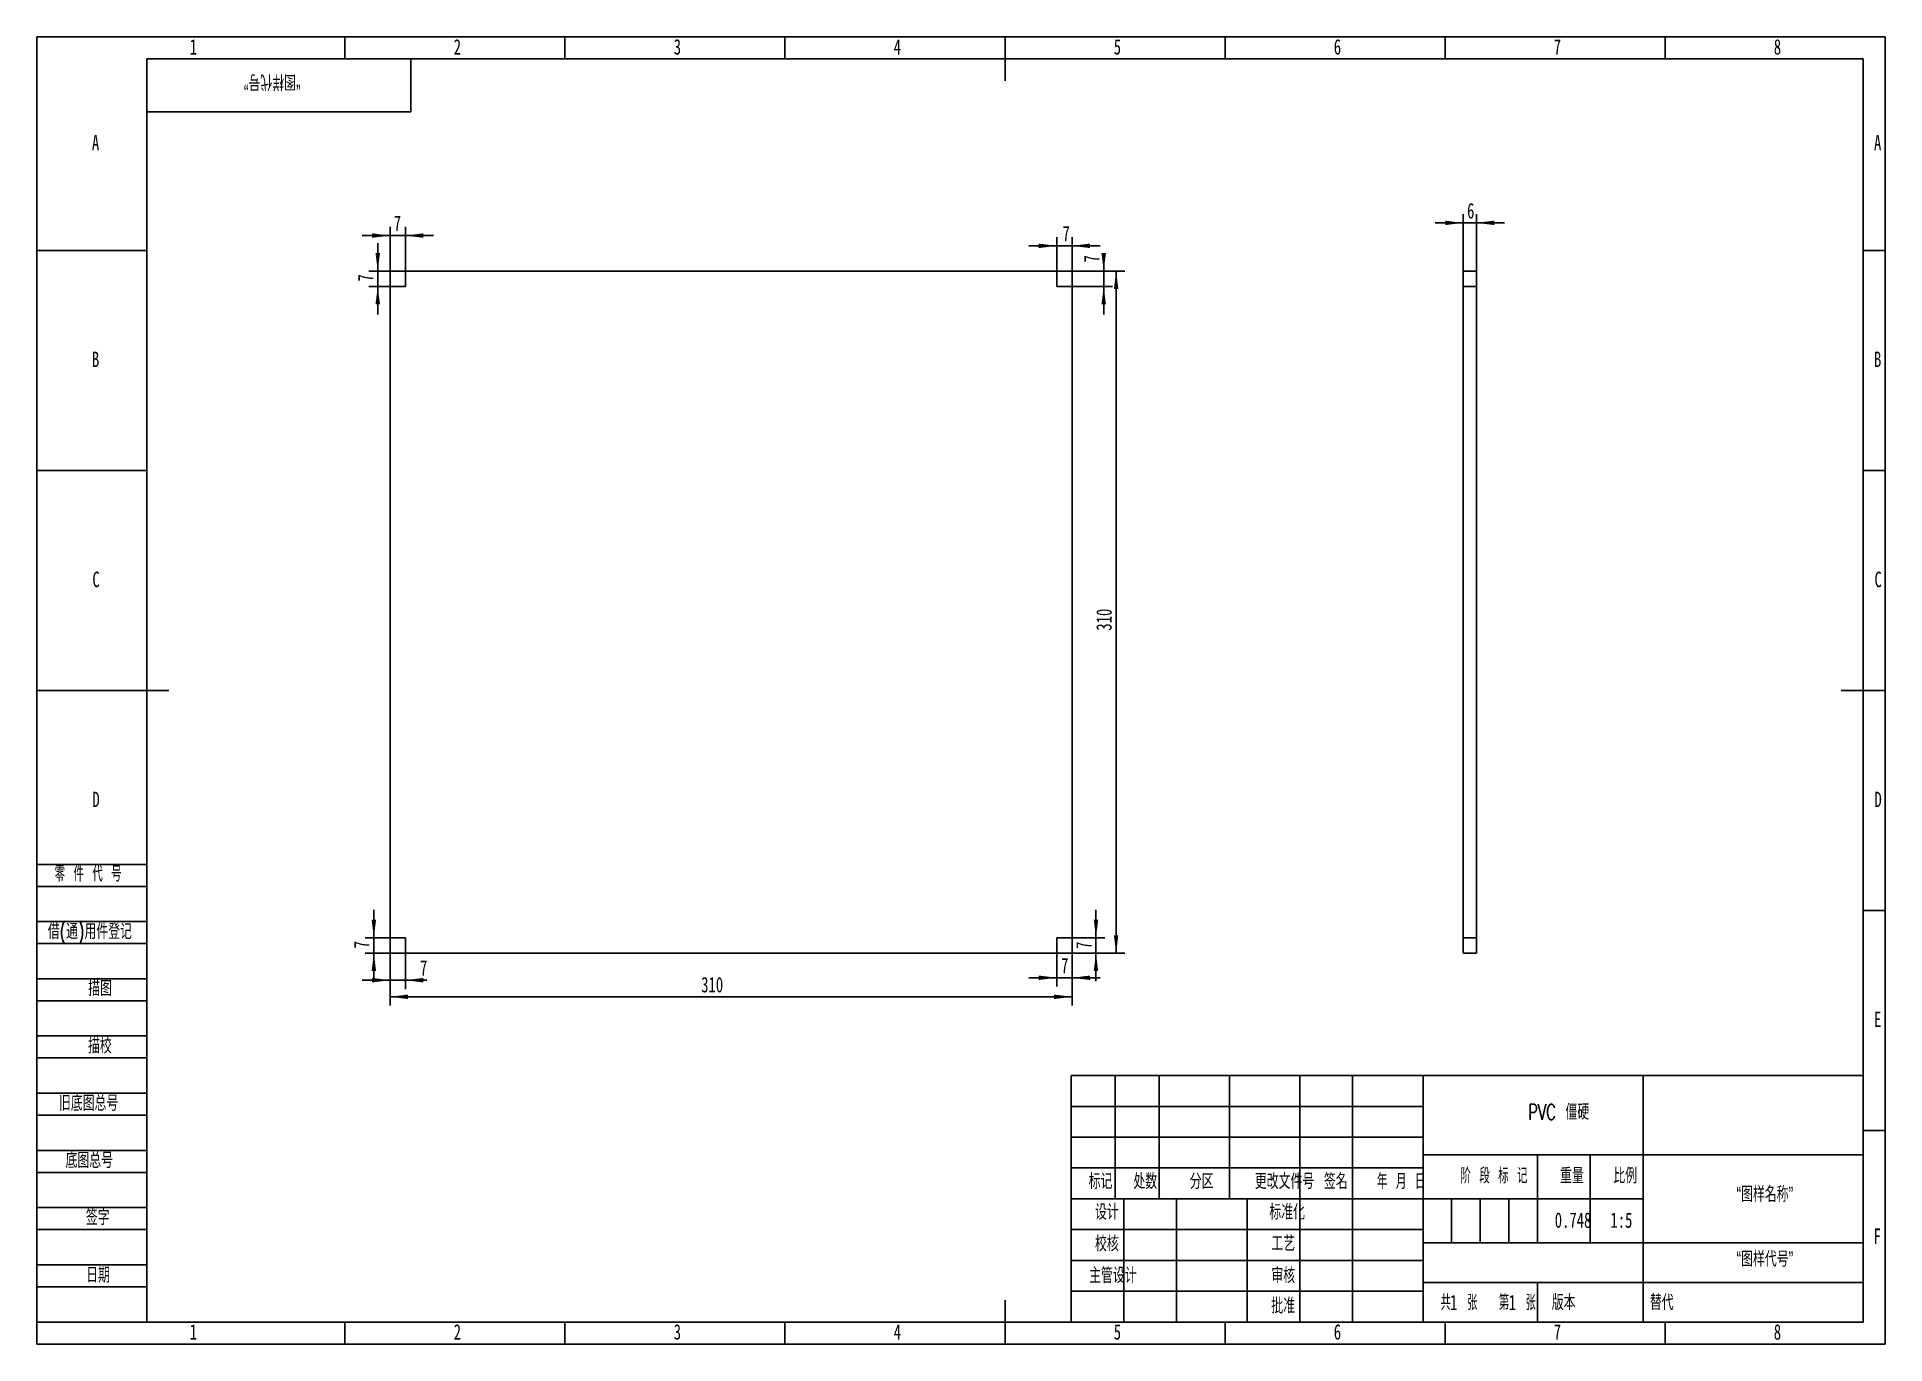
# Model space of a CAD drawing. Header units: millimetres. Extents: x 0 to 420, y 0 to 297.
import ezdxf

# ---------------------------------------------------------------- set-up
doc = ezdxf.new("R2010")
doc.units = ezdxf.units.MM
for name, color, linetype in [('10', 7, 'Continuous'), ('5', 7, 'Continuous'), ('9', 7, 'Continuous'), ('SLD-0', 7, 'Continuous')]:
    doc.layers.add(name, color=color, linetype=linetype)
doc.styles.add('SLDTEXTSTYLE0', font='TXT', dxfattribs={"width": 0.7, "bigfont": 'bigfont'})
doc.styles.add('SLDTEXTSTYLE1', font='TXT', dxfattribs={"width": 0.62, "bigfont": 'bigfont'})
doc.styles.add('SLDTEXTSTYLE2', font='TXT', dxfattribs={"width": 0.614286, "bigfont": 'bigfont'})
doc.styles.add('SLDTEXTSTYLE3', font='TXT', dxfattribs={"width": 0.6, "bigfont": 'bigfont'})
doc.styles.add('SLDTEXTSTYLE4', font='TXT', dxfattribs={"width": 0.7})
doc.dimstyles.new('SLDDIMSTYLE0', dxfattribs={"dimtxt": 3.5, "dimasz": 4.08, "dimexe": 0, "dimexo": 0.0625, "dimgap": 0.875, "dimtad": 2, "dimlfac": 2, "dimrnd": 1e-09, "dimzin": 12, "dimdsep": 46, "dimtxsty": 'SLDTEXTSTYLE4', "dimsah": 1, "dimcen": 0.09, "dimadec": 0, "dimazin": 3, "dimtfac": 1, "dimtofl": 0, "dimtmove": 0, "dimatfit": 3, "dimfxl": 0, "dimfrac": 2, "dimtolj": 1, "dimtzin": 12, "dimarcsym": 0})
doc.dimstyles.new('SLDDIMSTYLE1', dxfattribs={"dimtxt": 3.5, "dimasz": 4.08, "dimexe": 0, "dimexo": 0.0625, "dimgap": 0.875, "dimtad": 2, "dimlfac": 2, "dimrnd": 1e-09, "dimzin": 12, "dimdsep": 46, "dimtxsty": 'SLDTEXTSTYLE4', "dimsah": 1, "dimcen": 0.09, "dimadec": 0, "dimazin": 3, "dimtfac": 1, "dimtmove": 0, "dimatfit": 0, "dimfxl": 0, "dimfrac": 2, "dimtolj": 1, "dimtzin": 12, "dimarcsym": 0})

# ---------------------------------------------------------------- blocks, each defined once
blk = doc.blocks.new('_D')
at = {"layer": '10'}
for p, q in [((80.25, 92.32), (80.25, 76.9)), ((235.25, 92.32), (235.25, 76.9)), ((80.25, 78.9), (235.25, 78.9))]:
    blk.add_line(p, q, dxfattribs=at)
for points in [[(80.25, 78.9), (84.33, 78.39), (84.33, 79.41)], [(235.25, 78.9), (231.17, 79.41), (231.17, 78.39)]]:
    blk.add_solid(points, dxfattribs=at)
at = {"layer": '10', "insert": (150.95, 83.41), "char_height": 3.5, "attachment_point": 1, "style": 'SLDTEXTSTYLE4'}
blk.add_mtext('310', dxfattribs=at)
blk = doc.blocks.new('_D_1')
at = {"layer": '10'}
for p, q in [((231.75, 243.82), (247.25, 243.82)), ((245.25, 88.82), (245.25, 243.82)), ((231.75, 88.82), (247.25, 88.82))]:
    blk.add_line(p, q, dxfattribs=at)
for points in [[(245.25, 243.82), (244.74, 239.74), (245.76, 239.74)], [(245.25, 88.82), (245.76, 92.9), (244.74, 92.9)]]:
    blk.add_solid(points, dxfattribs=at)
at = {"layer": '10', "insert": (240.74, 162.09), "char_height": 3.5, "attachment_point": 1, "rotation": 90, "style": 'SLDTEXTSTYLE4'}
blk.add_mtext('310', dxfattribs=at)
blk = doc.blocks.new('_D_2')
at = {"layer": '10'}
for p, q in [((80.25, 92.32), (80.25, 80.67)), ((83.75, 88.82), (83.75, 80.67)), ((80.25, 82.67), (73.9, 82.67)), ((80.25, 82.67), (83.75, 82.67)), ((83.75, 82.67), (88.58, 82.67))]:
    blk.add_line(p, q, dxfattribs=at)
for points in [[(80.25, 82.67), (76.17, 83.18), (76.17, 82.16)], [(83.75, 82.67), (87.83, 82.16), (87.83, 83.18)]]:
    blk.add_solid(points, dxfattribs=at)
at = {"layer": '10', "insert": (87.05, 87.18), "char_height": 3.5, "attachment_point": 1, "style": 'SLDTEXTSTYLE4'}
blk.add_mtext('7', dxfattribs=at)
blk = doc.blocks.new('_D_3')
at = {"layer": '10'}
for p, q in [((76.56, 92.32), (76.56, 98.67)), ((80.25, 92.32), (74.56, 92.32)), ((83.75, 88.82), (74.56, 88.82)), ((76.56, 92.32), (76.56, 88.82)), ((76.56, 88.82), (76.56, 82.47))]:
    blk.add_line(p, q, dxfattribs=at)
for points in [[(76.56, 92.32), (77.07, 96.4), (76.06, 96.4)], [(76.56, 88.82), (76.06, 84.74), (77.07, 84.74)]]:
    blk.add_solid(points, dxfattribs=at)
at = {"layer": '10', "insert": (72.05, 89.9), "char_height": 3.5, "attachment_point": 1, "rotation": 90, "style": 'SLDTEXTSTYLE4'}
blk.add_mtext('7', dxfattribs=at)
blk = doc.blocks.new('_D_4')
at = {"layer": '10'}
for p, q in [((231.75, 243.82), (244.43, 243.82)), ((242.43, 243.82), (242.43, 247.3)), ((242.43, 240.32), (242.43, 243.82)), ((235.25, 240.32), (244.43, 240.32)), ((242.43, 240.32), (242.43, 233.97))]:
    blk.add_line(p, q, dxfattribs=at)
for points in [[(242.43, 243.82), (242.94, 247.9), (241.92, 247.9)], [(242.43, 240.32), (241.92, 236.24), (242.94, 236.24)]]:
    blk.add_solid(points, dxfattribs=at)
at = {"layer": '10', "insert": (237.92, 245.77), "char_height": 3.5, "attachment_point": 1, "rotation": 90, "style": 'SLDTEXTSTYLE4'}
blk.add_mtext('7', dxfattribs=at)
blk = doc.blocks.new('_D_5')
at = {"layer": '10'}
for p, q in [((231.75, 249.54), (225.4, 249.54)), ((231.75, 243.82), (231.75, 251.54)), ((235.25, 249.54), (231.75, 249.54)), ((235.25, 240.32), (235.25, 251.54)), ((235.25, 249.54), (241.6, 249.54))]:
    blk.add_line(p, q, dxfattribs=at)
for points in [[(231.75, 249.54), (227.67, 250.05), (227.67, 249.03)], [(235.25, 249.54), (239.33, 249.03), (239.33, 250.05)]]:
    blk.add_solid(points, dxfattribs=at)
at = {"layer": '10', "insert": (233.06, 254.05), "char_height": 3.5, "attachment_point": 1, "style": 'SLDTEXTSTYLE4'}
blk.add_mtext('7', dxfattribs=at)
blk = doc.blocks.new('_D_6')
at = {"layer": '10'}
for p, q in [((231.75, 88.82), (231.75, 81.23)), ((235.25, 92.32), (235.25, 81.23)), ((231.75, 83.23), (225.4, 83.23)), ((231.75, 83.23), (235.25, 83.23)), ((235.25, 83.23), (241.6, 83.23))]:
    blk.add_line(p, q, dxfattribs=at)
for points in [[(231.75, 83.23), (227.67, 83.73), (227.67, 82.72)], [(235.25, 83.23), (239.33, 82.72), (239.33, 83.73)]]:
    blk.add_solid(points, dxfattribs=at)
at = {"layer": '10', "insert": (232.74, 87.74), "char_height": 3.5, "attachment_point": 1, "style": 'SLDTEXTSTYLE4'}
blk.add_mtext('7', dxfattribs=at)
blk = doc.blocks.new('_D_7')
at = {"layer": '10'}
for p, q in [((240.67, 92.32), (240.67, 98.67)), ((231.75, 88.82), (242.67, 88.82)), ((235.25, 92.32), (242.67, 92.32)), ((240.67, 88.82), (240.67, 92.32)), ((240.67, 88.82), (240.67, 82.47))]:
    blk.add_line(p, q, dxfattribs=at)
for points in [[(240.67, 92.32), (241.18, 96.4), (240.17, 96.4)], [(240.67, 88.82), (240.17, 84.74), (241.18, 84.74)]]:
    blk.add_solid(points, dxfattribs=at)
at = {"layer": '10', "insert": (236.16, 89.77), "char_height": 3.5, "attachment_point": 1, "rotation": 90, "style": 'SLDTEXTSTYLE4'}
blk.add_mtext('7', dxfattribs=at)
blk = doc.blocks.new('_D_8')
at = {"layer": '10'}
for p, q in [((77.45, 243.82), (77.45, 250.17)), ((83.75, 243.82), (75.45, 243.82)), ((77.45, 243.82), (77.45, 240.32)), ((80.25, 240.32), (75.45, 240.32)), ((77.45, 240.32), (77.45, 233.97))]:
    blk.add_line(p, q, dxfattribs=at)
for points in [[(77.45, 243.82), (77.96, 247.9), (76.94, 247.9)], [(77.45, 240.32), (76.94, 236.24), (77.96, 236.24)]]:
    blk.add_solid(points, dxfattribs=at)
at = {"layer": '10', "insert": (72.94, 241.43), "char_height": 3.5, "attachment_point": 1, "rotation": 90, "style": 'SLDTEXTSTYLE4'}
blk.add_mtext('7', dxfattribs=at)
blk = doc.blocks.new('_D_9')
at = {"layer": '10'}
for p, q in [((80.25, 240.32), (80.25, 253.87)), ((83.75, 243.82), (83.75, 253.87)), ((80.25, 251.87), (73.9, 251.87)), ((83.75, 251.87), (80.25, 251.87)), ((83.75, 251.87), (90.1, 251.87))]:
    blk.add_line(p, q, dxfattribs=at)
for points in [[(80.25, 251.87), (76.17, 252.38), (76.17, 251.37)], [(83.75, 251.87), (87.83, 251.37), (87.83, 252.38)]]:
    blk.add_solid(points, dxfattribs=at)
at = {"layer": '10', "insert": (81.08, 256.39), "char_height": 3.5, "attachment_point": 1, "style": 'SLDTEXTSTYLE4'}
blk.add_mtext('7', dxfattribs=at)
blk = doc.blocks.new('_D_10')
at = {"layer": '10'}
for p, q in [((324.13, 243.82), (324.13, 256.76)), ((327.13, 243.82), (327.13, 256.76)), ((324.13, 254.76), (317.78, 254.76)), ((327.13, 254.76), (324.13, 254.76)), ((327.13, 254.76), (333.48, 254.76))]:
    blk.add_line(p, q, dxfattribs=at)
for points in [[(324.13, 254.76), (320.05, 255.26), (320.05, 254.25)], [(327.13, 254.76), (331.21, 254.25), (331.21, 255.26)]]:
    blk.add_solid(points, dxfattribs=at)
at = {"layer": '10', "insert": (325.02, 259.27), "char_height": 3.5, "attachment_point": 1, "style": 'SLDTEXTSTYLE4'}
blk.add_mtext('6', dxfattribs=at)

msp = doc.modelspace()

# ---------------------------------------------------------------- linework, layer by layer
at = {"color": 7, "linetype": 'Continuous', "lineweight": 25}
for p, q in [((83.7508, 243.8213), (83.7508, 240.3213)), ((83.7508, 243.8213), (231.7508, 243.8213)), ((231.7508, 240.3213), (231.7508, 243.8213)), ((327.1293, 243.8213), (324.1293, 243.8213)), ((324.1293, 243.8213), (324.1293, 240.3213)), ((327.1293, 243.8213), (327.1293, 240.3213)), ((83.7508, 240.3213), (80.2508, 240.3213)), ((80.2508, 92.3213), (80.2508, 240.3213)), ((235.2508, 240.3213), (231.7508, 240.3213)), ((235.2508, 240.3213), (235.2508, 92.3213)), ((327.1293, 240.3213), (324.1293, 240.3213)), ((324.1293, 92.3213), (324.1293, 240.3213)), ((327.1293, 92.3213), (327.1293, 240.3213)), ((80.2508, 92.3213), (83.7508, 92.3213)), ((83.7508, 92.3213), (83.7508, 88.8213)), ((231.7508, 88.8213), (83.7508, 88.8213)), ((231.7508, 88.8213), (231.7508, 92.3213)), ((231.7508, 92.3213), (235.2508, 92.3213)), ((327.1293, 92.3213), (324.1293, 92.3213)), ((324.1293, 92.3213), (324.1293, 88.8213)), ((327.1293, 88.8213), (324.1293, 88.8213)), ((327.1293, 92.3213), (327.1293, 88.8213))]:
    msp.add_line(p, q, dxfattribs=at)
at = {"layer": '10', "color": 7}
for p, q in [((0, 109), (25, 109)), ((0, 104), (25, 104)), ((0, 96), (25, 96)), ((0, 91), (25, 91)), ((0, 83), (25, 83)), ((0, 78), (25, 78)), ((0, 70), (25, 70)), ((0, 65), (25, 65)), ((0, 57), (25, 57)), ((0, 52), (25, 52)), ((235, 54), (315, 54)), ((235, 47), (315, 47)), ((0, 44), (25, 44)), ((0, 39), (25, 39)), ((0, 31), (25, 31)), ((0, 26), (25, 26)), ((0, 18), (25, 18)), ((0, 13), (25, 13))]:
    msp.add_line(p, q, dxfattribs=at)
at = {"layer": '10', "color": 7, "lineweight": 25}
for p, q in [((245, 61), (245, 33)), ((255, 61), (255, 33)), ((271, 61), (271, 33)), ((287, 61), (287, 5)), ((299, 61), (299, 5)), ((315, 61), (315, 5)), ((365, 61), (365, 33)), ((315, 43), (415, 43)), ((340.9862, 43), (340.9862, 23)), ((353, 43), (353, 23)), ((235, 40), (315, 40)), ((235, 33), (365, 33)), ((247, 33), (247, 5)), ((259, 33), (259, 5)), ((275, 33), (275, 5)), ((365, 33), (365, 5)), ((235, 26), (315, 26)), ((315, 23), (415, 23)), ((235, 19), (315, 19)), ((315, 14), (415, 14)), ((235, 12), (315, 12))]:
    msp.add_line(p, q, dxfattribs=at)
at = {"layer": '5'}
for p, q in [((70, 297), (70, 292)), ((120, 297), (120, 292)), ((170, 297), (170, 292)), ((270, 297), (270, 292)), ((320, 297), (320, 292)), ((370, 297), (370, 292)), ((0, 248.5), (25, 248.5)), ((420, 248.5), (415, 248.5)), ((0, 198.5), (25, 198.5)), ((420, 198.5), (415, 198.5)), ((420, 98.5), (415, 98.5)), ((420, 48.5), (415, 48.5)), ((70, 0), (70, 5)), ((120, 0), (120, 5)), ((170, 0), (170, 5)), ((270, 0), (270, 5)), ((320, 0), (320, 5)), ((370, 0), (370, 5))]:
    msp.add_line(p, q, dxfattribs=at)
at = {"layer": '5', "lineweight": 25}
for p, q in [((220, 297), (220, 287)), ((0, 148.5), (30, 148.5)), ((420, 148.5), (410, 148.5)), ((220, 0), (220, 10))]:
    msp.add_line(p, q, dxfattribs=at)
at = {"layer": '5', "color": 7, "lineweight": 25}
for p, q in [((415, 292), (25, 292)), ((25, 292), (25, 5)), ((85, 280), (85, 292)), ((415, 5), (415, 292)), ((25, 280), (85, 280)), ((235, 61), (415, 61)), ((235, 61), (235, 5)), ((0, 5), (415, 5))]:
    msp.add_line(p, q, dxfattribs=at)
at = {"layer": '9', "color": 7}
for p, q in [((420, 297), (0, 297)), ((0, 297), (0, 0)), ((420, 148.5), (420, 297)), ((420, 0), (420, 148.5)), ((0, 0), (420, 0))]:
    msp.add_line(p, q, dxfattribs=at)
at = {"layer": 'SLD-0'}
for p, q in [((321.5, 33), (321.5, 23)), ((328, 33), (328, 23)), ((334.5, 33), (334.5, 23))]:
    msp.add_line(p, q, dxfattribs=at)
at = {"layer": 'SLD-0', "lineweight": 25}
msp.add_line((340.9862, 14), (340.9862, 5), dxfattribs=at)

# ---------------------------------------------------------------- texts
at = {"layer": '10', "char_height": 3.5}
for s, insert, attachment_point, style in [('1', (35.5444, 296.5033), 2, 'SLDTEXTSTYLE4'), ('2', (95.5444, 296.5033), 2, 'SLDTEXTSTYLE4'), ('3', (145.5444, 296.5033), 2, 'SLDTEXTSTYLE4'), ('4', (195.5444, 296.5033), 2, 'SLDTEXTSTYLE4'), ('5', (245.5444, 296.5033), 2, 'SLDTEXTSTYLE4'), ('6', (295.5469, 296.5033), 2, 'SLDTEXTSTYLE4'), ('7', (345.5469, 296.5033), 2, 'SLDTEXTSTYLE4'), ('8', (395.5469, 296.5033), 2, 'SLDTEXTSTYLE4'), ('A', (13.3203, 274.7533), 2, 'SLDTEXTSTYLE4'), ('A', (418.3203, 274.7533), 2, 'SLDTEXTSTYLE4'), ('B', (13.3203, 225.5033), 2, 'SLDTEXTSTYLE4'), ('B', (418.3203, 225.5033), 2, 'SLDTEXTSTYLE4'), ('C', (13.4273, 175.5033), 2, 'SLDTEXTSTYLE4'), ('C', (418.4273, 175.5033), 2, 'SLDTEXTSTYLE4'), ('D', (13.4297, 125.5033), 2, 'SLDTEXTSTYLE4'), ('D', (418.4297, 125.5033), 2, 'SLDTEXTSTYLE4'), ('E', (418.3179, 75.5033), 2, 'SLDTEXTSTYLE4'), ('PVC 僵硬', (345.8301, 54.4812), 2, 'SLDTEXTSTYLE0'), ('“图样名称”', (392.6876, 35.7909), 2, 'SLDTEXTSTYLE0'), ('0.748', (349.0975, 29.9049), 2, 'SLDTEXTSTYLE4'), ('1:5', (360.0844, 29.9049), 2, 'SLDTEXTSTYLE4'), ('F', (418.2243, 26.2533), 2, 'SLDTEXTSTYLE4'), ('“图样代号”', (392.6901, 21.0497), 2, 'SLDTEXTSTYLE0'), ('1', (321.1423, 11.201), 1, 'SLDTEXTSTYLE4'), ('1', (334.4795, 11.201), 1, 'SLDTEXTSTYLE4'), ('1', (35.5444, 4.5033), 2, 'SLDTEXTSTYLE4'), ('2', (95.5444, 4.5033), 2, 'SLDTEXTSTYLE4'), ('3', (145.5444, 4.5033), 2, 'SLDTEXTSTYLE4'), ('4', (195.5444, 4.5033), 2, 'SLDTEXTSTYLE4'), ('5', (245.5444, 4.5033), 2, 'SLDTEXTSTYLE4'), ('6', (295.5469, 4.5033), 2, 'SLDTEXTSTYLE4'), ('7', (345.5469, 4.5033), 2, 'SLDTEXTSTYLE4'), ('8', (395.5469, 4.5033), 2, 'SLDTEXTSTYLE4')]:
    msp.add_mtext(s, dxfattribs=dict(at, insert=insert, attachment_point=attachment_point, style=style))
at = {"layer": '10', "color": 7, "char_height": 3.5}
for s, insert, attachment_point, style in [('零 件 代 号', (4.0231, 108.5948), 1, 'SLDTEXTSTYLE2'), ('借(通)用件登记', (2.4737, 95.4992), 1, 'SLDTEXTSTYLE0'), ('描图', (14.3302, 82.5525), 2, 'SLDTEXTSTYLE0'), ('描校', (14.2977, 69.5171), 2, 'SLDTEXTSTYLE0'), ('旧底图总号', (5, 56.4875), 1, 'SLDTEXTSTYLE0'), ('底图总号', (6.5, 43.4863), 1, 'SLDTEXTSTYLE0'), ('标记', (241.7107, 38.7166), 2, 'SLDTEXTSTYLE0'), ('处数', (251.8861, 38.7166), 2, 'SLDTEXTSTYLE0'), ('分区', (264.6827, 38.7166), 2, 'SLDTEXTSTYLE0'), ('更改文件号', (283.5293, 38.7166), 2, 'SLDTEXTSTYLE0'), ('签名', (295.1872, 38.7166), 2, 'SLDTEXTSTYLE0'), ('年 月 日', (310.041, 38.7166), 2, 'SLDTEXTSTYLE1'), ('阶 段 标 记', (331.1255, 39.9941), 2, 'SLDTEXTSTYLE2'), ('重量', (348.8505, 39.9941), 2, 'SLDTEXTSTYLE0'), ('比例', (360.942, 39.9941), 2, 'SLDTEXTSTYLE0'), ('签字', (13.8039, 30.5369), 2, 'SLDTEXTSTYLE0'), ('设计', (243.1504, 31.7343), 2, 'SLDTEXTSTYLE0'), ('标准化', (284.1213, 31.7343), 2, 'SLDTEXTSTYLE0'), ('校核', (243.1495, 24.5561), 2, 'SLDTEXTSTYLE0'), ('工艺', (283.235, 24.5985), 2, 'SLDTEXTSTYLE0'), ('日期', (13.881, 17.4368), 2, 'SLDTEXTSTYLE0'), ('主管设计', (244.5306, 17.3301), 2, 'SLDTEXTSTYLE0'), ('审核', (283.2344, 17.3301), 2, 'SLDTEXTSTYLE0'), ('批准', (283.2165, 10.4411), 2, 'SLDTEXTSTYLE0'), ('共  张', (323.1782, 11.201), 2, 'SLDTEXTSTYLE3'), ('第  张', (336.4417, 11.201), 2, 'SLDTEXTSTYLE3'), ('版本', (346.9606, 11.201), 2, 'SLDTEXTSTYLE0')]:
    msp.add_mtext(s, dxfattribs=dict(at, insert=insert, attachment_point=attachment_point, style=style))
at = {"layer": 'SLD-0', "insert": (53.476, 285.0233), "char_height": 3.5, "attachment_point": 2, "rotation": 180, "style": 'SLDTEXTSTYLE0'}
msp.add_mtext('“图样代号”', dxfattribs=at)
at = {"layer": 'SLD-0', "insert": (366.5609, 11.201), "char_height": 3.5, "attachment_point": 1, "style": 'SLDTEXTSTYLE0'}
msp.add_mtext('替代', dxfattribs=at)

# ---------------------------------------------------------------- dimensions: what is measured, and where the dimension line sits
at = {"layer": '10'}
for base, p1, p2, dimstyle, picture, middle in [((80.2508, 251.8748), (83.7508, 243.8213), (80.2508, 240.3213), 'SLDDIMSTYLE1', '_D_9', (81.843, 251.8748)), ((324.1293, 254.7562), (327.1293, 243.8213), (324.1293, 243.8213), 'SLDDIMSTYLE1', '_D_10', (325.7875, 254.7562)), ((231.7508, 249.5397), (235.2508, 240.3213), (231.7508, 243.8213), 'SLDDIMSTYLE1', '_D_5', (233.827, 249.5397)), ((83.7508, 82.6676), (80.2508, 92.3213), (83.7508, 88.8213), 'SLDDIMSTYLE1', '_D_2', (87.8116, 82.6676)), ((235.2508, 78.8986), (80.2508, 92.3213), (235.2508, 92.3213), 'SLDDIMSTYLE0', '_D', (153.25, 78.8986)), ((235.2508, 83.2268), (231.7508, 88.8213), (235.2508, 92.3213), 'SLDDIMSTYLE1', '_D_6', (233.5084, 83.2268))]:
    dim = msp.add_linear_dim(base=base, p1=p1, p2=p2, dimstyle=dimstyle, dxfattribs=at)
    dim.commit()
    dim.dimension.update_dxf_attribs({"geometry": picture, "text_midpoint": middle, "dimtype": 160})
for base, p1, p2, dimstyle, picture, middle in [((77.4486, 240.3213), (83.7508, 243.8213), (80.2508, 240.3213), 'SLDDIMSTYLE1', '_D_8', (77.4486, 242.1942)), ((242.4319, 243.8213), (235.2508, 240.3213), (231.7508, 243.8213), 'SLDDIMSTYLE1', '_D_4', (242.4319, 246.5379)), ((245.2508, 243.8213), (231.7508, 88.8213), (231.7508, 243.8213), 'SLDDIMSTYLE0', '_D_1', (245.2508, 164.3944)), ((76.5639, 88.8213), (80.2508, 92.3213), (83.7508, 88.8213), 'SLDDIMSTYLE1', '_D_3', (76.5639, 90.6685)), ((240.6739, 92.3213), (231.7508, 88.8213), (235.2508, 92.3213), 'SLDDIMSTYLE1', '_D_7', (240.6739, 90.5401))]:
    dim = msp.add_linear_dim(base=base, p1=p1, p2=p2, angle=90, dimstyle=dimstyle, dxfattribs=at)
    dim.commit()
    dim.dimension.update_dxf_attribs({"geometry": picture, "text_midpoint": middle, "dimtype": 160})

doc.saveas('drawing.dxf')
